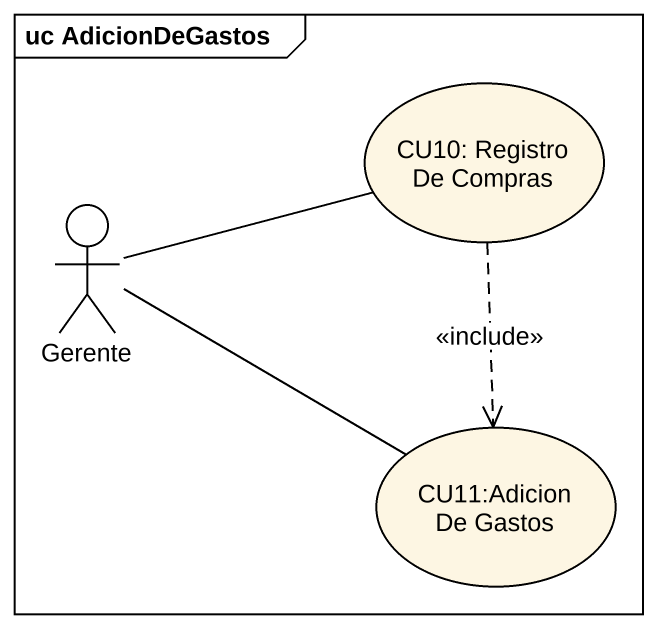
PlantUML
@startuml
mainframe uc AdicionDeGastos
usecase "CU10: Registro De Compras" as CU10_Registro_De_Compras
actor Gerente
usecase "CU11:Adicion De Gastos" as CU11_Adicion_De_Gastos
CU10_Registro_De_Compras ..> CU11_Adicion_De_Gastos : <<include>>
Gerente -right- CU10_Registro_De_Compras
Gerente -right- CU11_Adicion_De_Gastos
@enduml
